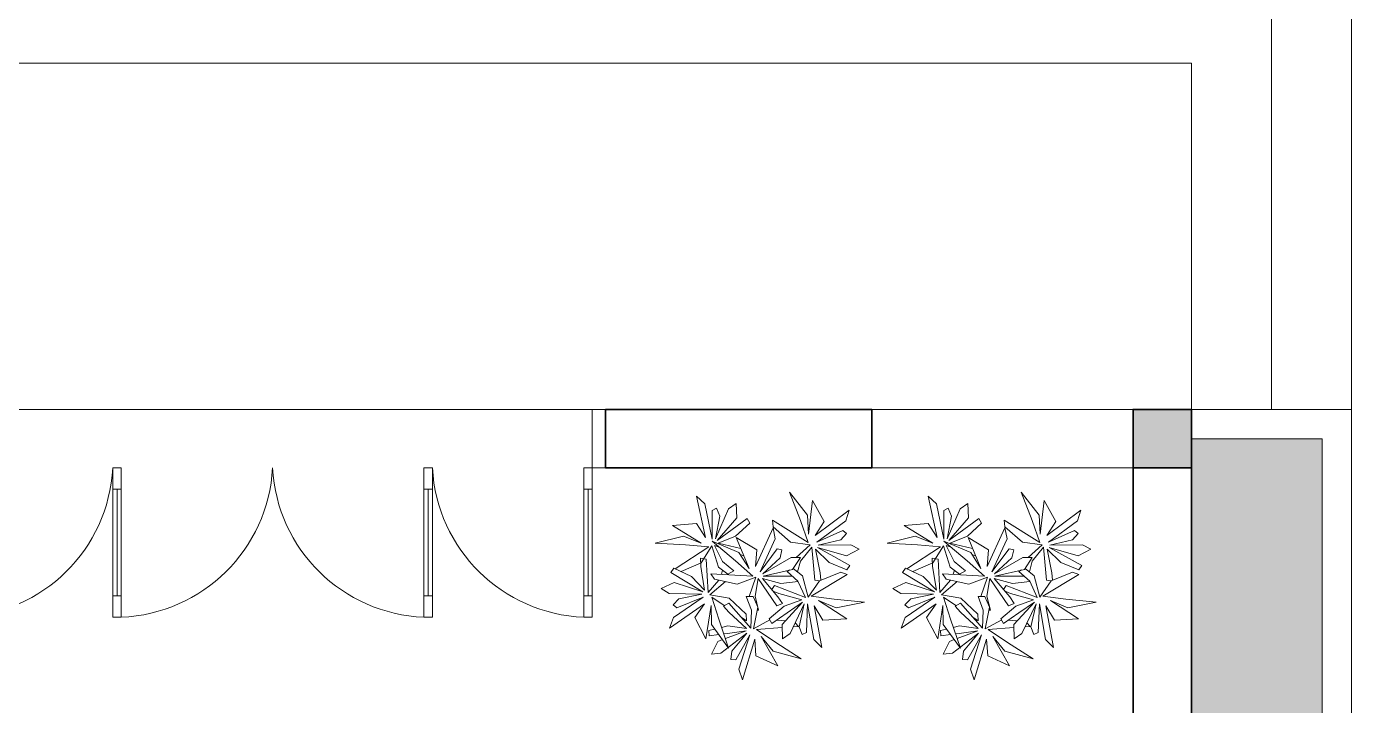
# Model space of a CAD drawing. Header units: millimetres. Extents: x -529782 to -142003, y -492574 to -273331.
# Drawn here: x -430842 to -425868, y -318057 to -315508 of the extents above; entities that cross this region are included whole.
import ezdxf

# ---------------------------------------------------------------- set-up
doc = ezdxf.new("R2010")
doc.units = ezdxf.units.MM
doc.header["$LTSCALE"] = 500
doc.header["$MEASUREMENT"] = 0
for name, color, linetype, lineweight in [('1.cat 30', 30, 'CONTINUOUS', 35), ('1.cot', 2, 'CONTINUOUS', 35), ('4.dim 08', 8, 'CONTINUOUS', 13), ('CA.dim 08', 251, 'CONTINUOUS', 13), ('CA.thay 145', 145, 'CONTINUOUS', 18), ('garden1', 88, 'CONTINUOUS', 9), ('noithat', 15, 'CONTINUOUS', 9)]:
    doc.layers.add(name, color=color, linetype=linetype, lineweight=lineweight)

# ---------------------------------------------------------------- blocks, each defined once
blk = doc.blocks.new('A$C2BDB356E')
at = {"layer": 'noithat', "color": 135, "linetype": 'Continuous'}
for p, q in [((0.0007344302721321583, 599.9999563574092), (0.0007344302721321583, 699.9999563574092)), ((0.0007344302721321583, 699.9999563574092), (40.00073443027213, 699.9999563574092)), ((40.00073443027213, 699.9999563574092), (40.00073443027213, 599.9999563574092)), ((40.00073443027213, 599.9999563574092), (0.0007344302721321583, 599.9999563574092)), ((0.0007344302721321583, 99.99995635740925), (0.0007344302721321583, -4.364259075373411e-05)), ((40.00073443027213, 99.99995635740925), (0.0007344302721321583, 99.99995635740925)), ((40.00073443027213, -4.364259075373411e-05), (40.00073443027213, 99.99995635740925)), ((0.0007344302721321583, -4.364259075373411e-05), (40.00073443027213, -4.364259075373411e-05))]:
    blk.add_line(p, q, dxfattribs=at)
at = {"layer": 'noithat', "color": 8, "linetype": 'Continuous'}
for p, q in [((0.0007344302721321583, 99.99995635740925), (0.0007344302721321583, 599.9999563574092)), ((20.00073443027213, 599.9999563574092), (20.00073443027213, 99.99995635740925)), ((40.00073443027213, 599.9999563574092), (40.00073443027213, 99.99995635740925))]:
    blk.add_line(p, q, dxfattribs=at)
at = {"layer": 'noithat', "color": 1, "linetype": 'Continuous'}
blk.add_arc((10.18820847296689, 740.3098040898665), 740.9098847954065, 272.306074052381, 356.8812333185894, dxfattribs=at)
blk = doc.blocks.new('LON')
at = {"layer": 'garden1'}
for points in [[(23.24277342360438, 127.7441970680229), (19.07211953650403, 129.2784137483977), (13.46029109584197, 140.7057993440976), (21.68536592649616, 139.6467053774395), (44.87221260308434, 122.0152245208446), (31.44422030907299, 137.8841682459897), (30.72826271171652, 145.3525397363992), (34.96143613308232, 145.5530660055956), (47.49797342567035, 123.3813651075616), (37.86921471059759, 154.0726730237802), (41.09189834709105, 163.5902553942724), (52.06642477742571, 127.4265266922885), (53.01899839319231, 142.269263754788), (72.47093255032814, 151.055171650165), (57.66573878550116, 125.001292138928), (68.37716678383731, 138.0814920699777), (93.35478190221329, 144.9043365646939), (70.553270886252, 130.3718485674908), (53.46545266813337, 118.6452747906005), (76.42569240318699, 117.0629560116358)], [(19.98918023412989, 74.7878463963425), (10.57944507120555, 85.73703142153681), (8.829644571233075, 56.18617319017358), (3.566967436228879, 55.30449900277017), (3.92520145564049, 62.60611008440901), (7.355701882836001, 83.61544902733294), (-4.395831226014707, 71.53341287477815), (-19.99101625333424, 64.25944202225946), (-22.80142645724845, 68.11691405529564), (-8.58389704937872, 76.65834259716212), (5.633632358541945, 85.1997711389995), (-19.85317809413391, 76.85127972140617), (-31.34285499911493, 82.3344434631872), (-24.23409029516188, 86.60515773412772), (4.889705583773321, 87.15605663805036), (-15.48590451451309, 91.27538487495622), (-20.67966256988439, 96.68962953714072), (-17.48346886404761, 99.47249025852943), (6.10206430805556, 89.85626891186985), (-20.48672544564761, 107.9589105819177), (-23.86194541461737, 117.4234736548242), (7.176675619710295, 95.86287282164267), (-1.282104474572407, 108.0965672479651), (8.52696324975841, 127.053152129738), (13.07308159935928, 97.43337481874914), (13.36248728575447, 114.3372963859001), (28.72354708491184, 135.1812476871128), (19.85125251300633, 109.6394290159806), (13.72053981200588, 89.84244879730977), (24.82264763888816, 97.44165948942828)], [(68.43148713920527, 84.69649789207324), (73.30256113791256, 86.63953272701474), (93.83742629153858, 92.25023403100204), (77.96446267411375, 97.91796320589492), (64.86739540644339, 109.0798302981857), (67.20805979007127, 113.2391314706474), (80.88543634591042, 103.8570467049431), (94.56281290172774, 94.47496193925326), (76.37769883609144, 114.1873043272208), (76.5901445557829, 126.9165080264502), (83.42883283370611, 122.225465643598), (96.03301335316064, 95.9645896217844), (91.31220321246656, 116.2093001313478), (94.07838594667555, 123.1833521157387), (97.93781885951466, 121.4327106357814), (98.99284148713923, 95.98401685288991), (104.4086435689678, 127.6910896255431), (111.6145685041192, 134.6942824565776), (104.9027841395655, 97.50278538206476), (112.5148001941707, 110.2805571590288), (133.8333336512733, 109.2365019693243), (108.7816442834592, 92.79231576812163), (124.2770307168976, 99.55392203283554), (149.6195016399506, 94.24434281083813), (122.7006074056044, 91.69969250069698), (102.1463150208801, 89.048819330681), (134.2406785930871, 69.72376774226723), (128.6306042002834, 67.61497630939994), (109.4882305737265, 75.33321522387268), (99.47664153097867, 89.91928326289053), (94.27328516883426, 70.94141418945219), (86.24905367579049, 64.28773384659144)], [(16.26504039290012, 118.2758707034227), (11.15409132592322, 119.4866720618156), (11.34210316254757, 124.2556496827892), (19.86326816684596, 123.1584299454989)], [(65.4935783056062, 110.1925414091238), (50.69242575181124, 118.2034765093122), (54.70935602622922, 98.93955418880796), (50.56233008429263, 89.27470572455786), (44.40683900515432, 89.24181842054531), (49.11004201811738, 101.364788742183), (48.4552030351042, 117.3731401221885), (28.75413842697162, 95.27827471625642), (24.0791667243393, 97.85077536337485), (28.88889008817205, 103.3560834531381), (44.61056771957374, 117.7084180525999), (27.89877317473292, 115.5197995176568), (22.35045807223651, 116.8342143894988)], [(24.34672380824486, 122.5811220282776), (27.79225282385596, 122.1374617495021), (44.24240248517162, 120.0192738162004), (25.8119013866235, 126.7991176915966)], [(39.86209046388103, 107.7359114010178), (44.63541504139721, 111.0031737742684), (44.22208205694187, 105.0241193470283), (29.24680575972889, 90.8205008002551), (11.8193532780133, 87.77596536817146), (25.80952472036006, 76.08331418407033)], [(79.35159543319605, 110.9636529529962), (71.55061607970856, 110.2603269431274)], [(86.23095948502305, 116.3872201127233), (90.84019742417149, 116.0695716982591), (87.92287120217952, 112.8621132027183)], [(54.18532671686989, 101.4526323900936), (55.38424893104093, 101.6147850779234), (52.28079401785362, 88.98723204489215), (54.99097208550666, 73.19637827311817), (71.68379521436873, 97.64355970552424), (76.65103167292546, 95.69428241260175), (72.59003756219317, 89.61561620753491), (58.84677879756055, 73.3588177979982), (75.137776104988, 77.6805691478221), (90.58973054352828, 76.0751703713031)], [(85.32901895615214, 71.14120106236078), (76.09531530251843, 71.1316823198722), (59.5093618581086, 71.11458436808607), (85.66216129610257, 65.17270776590158), (92.698366698678, 54.56282682724122), (84.405389976484, 54.55427785136271), (59.14173493456474, 69.05416439996043), (74.50083997212641, 55.04587241112313), (76.17225907983084, 47.73180882331508), (72.00012229390995, 46.98800600033428), (56.71368804285885, 67.3613713553641), (70.21328452587477, 38.16496282971639), (68.2426332960531, 28.31170967503567), (52.70399078182527, 62.76176182033669), (53.67007895524875, 47.91989827017824), (35.51102411733882, 36.70300710576703), (46.8390609512935, 64.4460058890545), (37.90059912035213, 50.09573689865647), (14.00913106402732, 40.11424311697192), (34.75012334257917, 57.46109733612684), (50.18617515182996, 71.28984885397949), (12.79083462741983, 69.03279345740157), (16.21916859039629, 73.94873306631052), (36.36597260986309, 78.4329239409999), (52.87925526771869, 72.08494852660806), (46.90837430640386, 89.25518352024665)], [(83.20225150570332, 65.7315955615195), (80.68333115295536, 67.00427235224925), (90.39442502491147, 75.65188380339532), (97.10683630068525, 90.19972429142217), (69.5014099183536, 79.51068980504351), (67.07767875578429, 83.09508804083453)], [(110.7220090767005, 74.83575354857021), (110.1650619223801, 68.24487895003404), (105.9956514712831, 47.36961434116529), (118.1660315771151, 59.02963046808145), (134.0080810378786, 65.74899925403588), (136.6806810929338, 61.79479833022924), (122.1707240320611, 53.76016765474924), (107.660766971203, 45.72553697924013), (133.4261873898649, 53.16985875151295), (144.7153117684284, 47.2848412693711), (137.4603332380066, 43.26752593161655), (108.335228426331, 43.74422888974368), (128.5528620904443, 38.90877223869029), (133.5524162177535, 33.3147015805589), (130.2600538663173, 30.64630915313319), (107.0283817919844, 41.08845934510464), (132.9621073145099, 22.05923822276236), (136.0013914903029, 12.48151324765058), (105.7425732956472, 35.1234969386278), (113.7645810883332, 22.59905559483741), (103.2929775031807, 4.000253527090535), (99.79444139954285, 33.76195114552684), (98.90897804468113, 16.87875610882475), (82.82226566342433, -3.410407224408118), (92.58995440026774, 21.8025729393994), (99.41513439599657, 41.37099091392884), (67.7731117503572, 21.31386761835893), (68.39708167437493, 27.27462239724991), (83.86403175922896, 40.94119237923587), (101.388027230314, 43.36912951379782), (88.92091928783339, 54.55893277229916)], [(90.09856202806259, 67.47974021821574), (92.69155798246356, 57.8748789470701), (102.6990814922538, 45.36306048609549), (105.4901156398555, 74.83381128052133), (109.4717382651725, 75.35724317126733)], [(39.53948885821592, 46.5689436349785), (19.26317336094507, 41.7905992307642), (34.92634690443811, 35.56652319121349), (47.62156132869131, 23.94963984316564), (45.13564591926843, 19.87548709967814), (31.79770654860476, 29.73416436105617), (18.459767177912, 39.59284162241966), (35.93826863637514, 19.25133718526922), (35.27696865789767, 6.537547728992649), (28.6079989725622, 11.46688635967439), (16.93793918812298, 38.15599800895143), (20.94173719542596, 17.7573717435298), (17.93128588803665, 10.88522863341495), (14.13600342963036, 12.77091128456232), (13.97926758488757, 38.24098238526494), (7.448458712249703, 6.744666545637301), (0, 0), (8.019432190259977, 36.93161533625971), (-0.03854679626238067, 24.4302868207451), (-21.30698858902178, 26.22564297146164), (4.309134108152648, 41.77596959064249), (-11.4151066555205, 35.56512645898329), (-36.55452776699531, 41.76528534237877), (-9.562628676518216, 43.35886480056797), (11.07237568582059, 45.28309424797771), (-18.86887086908246, 64.78283772440045)], [(-13.67129498601571, 67.20711261508404), (4.218807607729104, 59.24912892497377), (13.70968481581804, 44.31900682834384), (19.57919371005119, 63.10153321168036), (27.90675546560669, 69.52483728411607), (33.29956277411839, 66.5568781648617), (23.28949179214396, 58.25717895731214), (16.0681236607852, 43.95515216696367), (20.39951144152292, 45.45887635942199)], [(23.35560674373119, 66.01439653597481), (22.24939765490853, 69.60368010867387)], [(28.31885316714761, 69.970011772617), (28.53195879523264, 69.18075342994416)], [(39.04420320915233, 51.93173805894912), (42.17271423525381, 53.01786055695266)]]:
    blk.add_lwpolyline(points, dxfattribs=at)

msp = doc.modelspace()

# ---------------------------------------------------------------- hatches: boundary and pattern name
at = {"layer": '1.cot'}
msp.add_hatch(color=256, dxfattribs=at).paths.add_polyline_path([(-426468.2814957088, -316945.1568369383), (-426688.2814957088, -316945.1568369383), (-426688.2814957088, -317165.1568369383), (-426468.2814957088, -317165.1568369383)])
at = {"layer": 'CA.dim 08'}
h = msp.add_hatch(dxfattribs=at)
h.set_pattern_fill('AR-SAND', color=256, scale=75, style=0)
h.set_pattern_definition([(37.50000000000001, (-145523.5924993914, 0), (-4.724501858220612, 144.5117826759869), [0, -114, 0, -127.5, 0, -121.875]), (7.499999999999999, (-145523.5924993914, 0), (132.7332528950795, 211.6609548922305), [0, -61.49999999999999, 0, -102.75, 0, -39.375]), (327.5, (-145615.8424993914, 0), (233.5606396313621, 0.4244290152723373), [0, -37.5, 0, -135, 0, -176.25]), (317.5, (-145615.8424993914, 0), (225.459495342922, 65.82566737006869), [0, -18.75, 0, -88.5, 0, -101.25])])
h.paths.add_polyline_path([(-425978.2814957089, -317055.1568369383), (-426468.2814957088, -317055.1568369383), (-426468.2814957088, -317165.1568369383), (-426468.2814957089, -323065.1568369382), (-425978.2814957089, -323065.1568369382)])

# ---------------------------------------------------------------- linework, layer by layer
at = {"layer": '1.cat 30'}
for p, q in [((-428668.2814957089, -317165.1568369382), (-428668.2814957089, -316945.1568369382)), ((-428668.2814957089, -316945.1568369383), (-428668.2814957089, -317165.1568369385)), ((-427668.2814957089, -317165.1568369383), (-427668.2814957089, -316945.1568369382))]:
    msp.add_line(p, q, dxfattribs=at)
for points in [[(-432388.2814957089, -322955.1568369382), (-426688.2814957089, -322955.1568369382), (-426688.2814957088, -316945.1568369383), (-426468.2814957088, -316945.1568369383), (-426468.2814957089, -323175.1568369382), (-437588.2814957089, -323175.1568369382), (-437588.2814957089, -313155.1568369382), (-436478.2814957089, -313155.1568369382), (-436478.2814957089, -313155.1568369382), (-435423.2814957089, -313155.1568369382)], [(-427668.2814957089, -316945.1568369383), (-428668.2814957089, -316945.1568369383)], [(-427668.2814957089, -317165.1568369383), (-428668.2814957089, -317165.1568369383)]]:
    msp.add_lwpolyline(points, dxfattribs=at)
at = {"layer": '1.cot'}
msp.add_lwpolyline([(-426688.2814957088, -317165.1568369383), (-426468.2814957088, -317165.1568369383), (-426468.2814957088, -316945.1568369383), (-426688.2814957088, -316945.1568369383)], close=True, dxfattribs=at)
at = {"layer": '4.dim 08'}
for p, q in [((-432168.2814957089, -315645.1568369382), (-426468.281495709, -315645.1568369382)), ((-426468.2814957089, -316945.1568369383), (-426468.2814957089, -315645.1568369382)), ((-428668.2814957089, -316945.1568369383), (-427668.2814957089, -316945.1568369383)), ((-426688.2814957088, -316945.1568369383), (-426468.2814957088, -316945.1568369383))]:
    msp.add_line(p, q, dxfattribs=at)
for points in [[(-432168.2814957089, -315045.1568369382), (-425868.2814957089, -315045.1568369382), (-425868.2814957089, -316945.1568369383)], [(-432168.2814957089, -315345.1568369382), (-426168.2814957089, -315345.1568369382), (-426168.2814957089, -316945.1568369383)], [(-432168.2814957089, -315645.1568369382), (-426468.2814957089, -315645.1568369382)], [(-428668.2814957089, -316945.1568369383), (-427668.2814957089, -316945.1568369383)], [(-426688.2814957088, -316945.1568369383), (-426468.2814957088, -316945.1568369383)]]:
    msp.add_lwpolyline(points, dxfattribs=at)
at = {"layer": 'CA.dim 08'}
for p, q in [((-428668.2814957089, -316945.1568369383), (-431168.2814957089, -316945.1568369383)), ((-426688.2814957089, -316945.1568369382), (-427668.2814957089, -316945.1568369382)), ((-426468.2814957089, -316945.1568369383), (-425868.2814957089, -316945.1568369383)), ((-425868.2814957089, -316945.1568369383), (-425868.2814957089, -323175.1568369382)), ((-426468.2814957089, -317055.1568369383), (-425978.2814957089, -317055.1568369383)), ((-425978.2814957089, -317055.1568369383), (-425978.2814957089, -323065.1568369382)), ((-427668.2814957089, -317165.1568369383), (-426688.2814957088, -317165.1568369383))]:
    msp.add_line(p, q, dxfattribs=at)
at = {"layer": 'CA.thay 145'}
msp.add_lwpolyline([(-428718.2814957089, -317165.1568369385), (-428668.2814957089, -317165.1568369385), (-428668.2814957089, -316945.1568369383), (-428718.2814957089, -316945.1568369383)], close=True, dxfattribs=at)

# ---------------------------------------------------------------- block references
at = {"layer": 'garden1', "xscale": -4.21875, "yscale": 4.21875, "zscale": 4.21875, "rotation": 180}
for p in [(-428327.4423322909, -317270.6307448779), (-427457.65469992, -317270.6307448779)]:
    msp.add_blockref('LON', p, dxfattribs=at)
at = {"layer": 'noithat', "yscale": 0.8000000000465661, "zscale": 0.8}
for p, xscale in [((-431118.2820832945, -317725.1568020245), 0.8000000000465661), ((-430518.2820832596, -317725.1568020245), 0.8000000000465661), ((-429318.2809081668, -317725.1568020245), -0.7999999999883585), ((-428718.2809081647, -317725.1568020245), -0.7999999999883585)]:
    msp.add_blockref('A$C2BDB356E', p, dxfattribs=dict(at, xscale=xscale))

doc.saveas('drawing.dxf')
